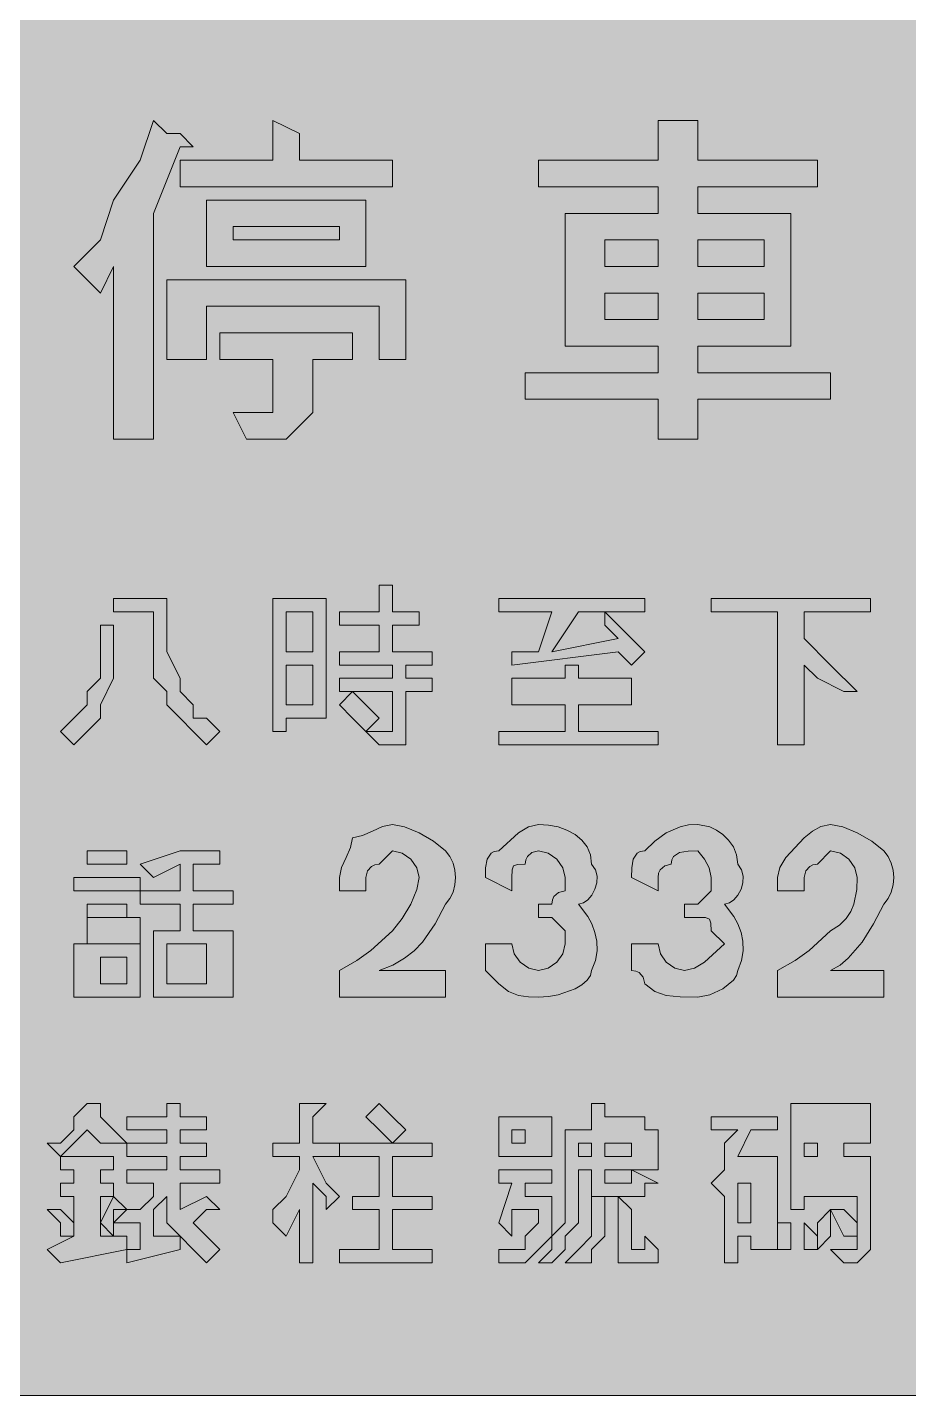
# Model space of a CAD drawing. Header units: metres. Extents: x 10 to 558, y 11 to 258.
# Drawn here: x 284 to 363.6, y 11.3 to 134.9 of the extents above; entities that cross this region are included whole.
import ezdxf

# ---------------------------------------------------------------- set-up
doc = ezdxf.new("R2010")
doc.units = ezdxf.units.M
doc.layers.add('FILL_FIREBRICK_C36B00', color=7, linetype='Continuous', true_color=0xc36b00)
doc.layers.add('FILL_WHITE_FFFFFF', color=7, linetype='Continuous', true_color=0xffffff)

msp = doc.modelspace()

# ---------------------------------------------------------------- hatches: boundary and pattern name
at = {"layer": 'FILL_FIREBRICK_C36B00', "true_color": 0xc36b00}
h = msp.add_hatch(color=7, dxfattribs=at)
h.dxf.hatch_style = 1
h.paths.add_polyline_path([(552.54, 258.46), (553.8, 258.33), (554.83, 257.97), (555.75, 257.28), (557.14, 255.67), (557.56, 254.96), (557.85, 254.28), (558.11, 252.89), (558.15, 251.28), (558.15, 18.48), (558.15, 14.88), (557.75, 14.83), (557.44, 14.67), (556.95, 14.13), (556.46, 13.36), (555.75, 12.48), (554.83, 11.79), (553.8, 11.43), (552.54, 11.3), (550.95, 11.28), (16.95, 11.28), (13.35, 11.28), (12.6, 11.88), (11.83, 12.29), (10.95, 12.48), (10.26, 14.09), (9.9, 15.48), (9.77, 16.87), (9.75, 18.48), (9.75, 251.28), (9.75, 254.88), (10.35, 255.63), (10.76, 256.4), (10.95, 257.28), (11.83, 257.47), (12.6, 257.88), (13.35, 258.48), (16.95, 258.48), (550.95, 258.48), (552.54, 258.46)])
at = {"layer": 'FILL_WHITE_FFFFFF', "true_color": 0xffffff}
h = msp.add_hatch(color=7, dxfattribs=at)
h.dxf.hatch_style = 1
h.paths.add_polyline_path([(297.75, 125.28), (298.95, 124.08), (297.75, 124.08), (295.35, 118.08), (295.35, 97.68), (291.75, 97.68), (291.75, 113.28), (290.55, 110.88), (288.15, 113.28), (290.55, 115.68), (291.75, 119.28), (294.15, 122.88), (295.35, 126.48), (296.55, 125.28), (297.75, 125.28)])
h = msp.add_hatch(color=7, dxfattribs=at)
h.dxf.hatch_style = 1
h.paths.add_polyline_path([(316.95, 122.88), (316.95, 120.48), (297.75, 120.48), (297.75, 122.88), (306.15, 122.88), (306.15, 126.48), (308.55, 125.28), (308.55, 122.88), (316.95, 122.88)])
h = msp.add_hatch(color=7, dxfattribs=at)
h.dxf.hatch_style = 1
h.paths.add_polyline_path([(344.55, 122.88), (355.35, 122.88), (355.35, 120.48), (344.55, 120.48), (344.55, 118.08), (352.95, 118.08), (352.95, 106.08), (344.55, 106.08), (344.55, 103.68), (356.55, 103.68), (356.55, 101.28), (344.55, 101.28), (344.55, 97.68), (340.95, 97.68), (340.95, 101.28), (328.95, 101.28), (328.95, 103.68), (340.95, 103.68), (340.95, 106.08), (332.55, 106.08), (332.55, 118.08), (340.95, 118.08), (340.95, 120.48), (330.15, 120.48), (330.15, 122.88), (340.95, 122.88), (340.95, 126.48), (344.55, 126.48), (344.55, 125.28), (344.55, 122.88)])
h.paths.add_polyline_path([(340.95, 113.28), (340.95, 115.68), (336.15, 115.68), (336.15, 113.28), (340.95, 113.28)], flags=16)
h.paths.add_polyline_path([(336.15, 108.48), (340.95, 108.48), (340.95, 110.88), (336.15, 110.88), (336.15, 108.48)], flags=16)
h.paths.add_polyline_path([(344.55, 115.68), (344.55, 113.28), (350.55, 113.28), (350.55, 115.68), (344.55, 115.68)], flags=16)
h.paths.add_polyline_path([(350.55, 110.88), (344.55, 110.88), (344.55, 108.48), (350.55, 108.48), (350.55, 110.88)], flags=16)
h = msp.add_hatch(color=7, dxfattribs=at)
h.dxf.hatch_style = 1
h.paths.add_polyline_path([(314.55, 113.28), (300.15, 113.28), (300.15, 119.28), (314.55, 119.28), (314.55, 113.28)])
h.paths.add_polyline_path([(312.15, 116.88), (302.55, 116.88), (302.55, 115.68), (312.15, 115.68), (312.15, 116.88)], flags=16)
h = msp.add_hatch(color=7, dxfattribs=at)
h.dxf.hatch_style = 1
h.paths.add_polyline_path([(318.15, 112.08), (318.15, 104.88), (315.75, 104.88), (315.75, 109.68), (300.15, 109.68), (300.15, 104.88), (296.55, 104.88), (296.55, 112.08), (318.15, 112.08)])
h = msp.add_hatch(color=7, dxfattribs=at)
h.dxf.hatch_style = 1
h.paths.add_polyline_path([(313.35, 107.28), (313.35, 104.88), (309.75, 104.88), (309.75, 102.48), (309.75, 100.08), (308.55, 98.88), (307.35, 97.68), (304.95, 97.68), (303.75, 97.68), (302.55, 100.08), (303.75, 100.08), (304.95, 100.08), (306.15, 100.08), (306.15, 101.28), (306.15, 102.48), (306.15, 104.88), (301.35, 104.88), (301.35, 107.28), (313.35, 107.28)])
h = msp.add_hatch(color=7, dxfattribs=at)
h.dxf.hatch_style = 1
h.paths.add_polyline_path([(315.75, 80.88), (312.15, 80.88), (312.15, 82.08), (315.75, 82.08), (315.75, 84.48), (316.95, 84.48), (316.95, 83.28), (316.95, 82.08), (319.35, 82.08), (319.35, 80.88), (316.95, 80.88), (316.95, 78.48), (320.55, 78.48), (320.55, 77.28), (318.15, 77.28), (318.15, 76.08), (320.55, 76.08), (320.55, 74.88), (318.15, 74.88), (318.15, 71.28), (318.15, 70.08), (316.95, 70.08), (315.75, 70.08), (314.55, 71.28), (315.75, 71.28), (316.95, 71.28), (316.95, 72.48), (316.95, 74.88), (312.15, 74.88), (312.15, 76.08), (316.95, 76.08), (316.95, 77.28), (312.15, 77.28), (312.15, 78.48), (315.75, 78.48), (315.75, 80.88)])
h = msp.add_hatch(color=7, dxfattribs=at)
h.dxf.hatch_style = 1
h.paths.add_polyline_path([(296.55, 83.28), (296.55, 80.88), (296.55, 79.68), (296.55, 78.48), (297.75, 76.08), (297.75, 74.88), (298.95, 73.68), (298.95, 72.48), (300.15, 72.48), (301.35, 71.28), (300.15, 70.08), (298.95, 71.28), (297.75, 72.48), (296.55, 73.68), (296.55, 74.88), (295.35, 76.08), (295.35, 77.28), (295.35, 78.48), (295.35, 80.88), (295.35, 82.08), (291.75, 82.08), (291.75, 83.28), (296.55, 83.28)])
h = msp.add_hatch(color=7, dxfattribs=at)
h.dxf.hatch_style = 1
h.paths.add_polyline_path([(309.75, 72.48), (307.35, 72.48), (307.35, 71.28), (306.15, 71.28), (306.15, 72.48), (306.15, 83.28), (310.95, 83.28), (310.95, 72.48), (309.75, 72.48)])
h.paths.add_polyline_path([(307.35, 82.08), (307.35, 78.48), (309.75, 78.48), (309.75, 82.08), (307.35, 82.08)], flags=16)
h.paths.add_polyline_path([(309.75, 77.28), (307.35, 77.28), (307.35, 73.68), (309.75, 73.68), (309.75, 77.28)], flags=16)
h = msp.add_hatch(color=7, dxfattribs=at)
h.dxf.hatch_style = 1
h.paths.add_polyline_path([(339.75, 78.48), (338.55, 77.28), (337.35, 78.48), (327.75, 77.28), (327.75, 78.48), (330.15, 78.48), (331.35, 82.08), (326.55, 82.08), (326.55, 83.28), (339.75, 83.28), (339.75, 82.08), (336.15, 82.08), (338.55, 79.68), (339.75, 78.48)])
h.paths.add_polyline_path([(333.75, 82.08), (331.35, 78.48), (337.35, 79.68), (336.15, 80.88), (336.15, 82.08), (333.75, 82.08)], flags=16)
h = msp.add_hatch(color=7, dxfattribs=at)
h.dxf.hatch_style = 1
h.paths.add_polyline_path([(360.15, 83.28), (360.15, 82.08), (354.15, 82.08), (354.15, 79.68), (356.55, 77.28), (358.95, 74.88), (357.75, 74.88), (355.35, 76.08), (354.15, 77.28), (354.15, 70.08), (351.75, 70.08), (351.75, 82.08), (345.75, 82.08), (345.75, 83.28), (360.15, 83.28)])
h = msp.add_hatch(color=7, dxfattribs=at)
h.dxf.hatch_style = 1
h.paths.add_polyline_path([(291.75, 77.28), (291.75, 76.08), (290.55, 73.68), (290.55, 72.48), (289.35, 71.28), (288.15, 70.08), (286.95, 71.28), (288.15, 72.48), (289.35, 73.68), (289.35, 74.88), (290.55, 76.08), (290.55, 78.48), (290.55, 79.68), (290.55, 80.88), (291.75, 80.88), (291.75, 78.48), (291.75, 77.28)])
h = msp.add_hatch(color=7, dxfattribs=at)
h.dxf.hatch_style = 1
h.paths.add_polyline_path([(338.55, 76.08), (338.55, 73.68), (333.75, 73.68), (333.75, 71.28), (340.95, 71.28), (340.95, 70.08), (326.55, 70.08), (326.55, 71.28), (332.55, 71.28), (332.55, 73.68), (327.75, 73.68), (327.75, 76.08), (332.55, 76.08), (332.55, 77.28), (333.75, 77.28), (333.75, 76.08), (338.55, 76.08)])
h = msp.add_hatch(color=7, dxfattribs=at)
h.dxf.hatch_style = 1
h.paths.add_polyline_path([(314.55, 73.68), (315.75, 72.48), (314.55, 71.28), (313.35, 72.48), (312.15, 73.68), (313.35, 74.88), (314.55, 73.68)])
h = msp.add_hatch(color=7, dxfattribs=at)
h.dxf.hatch_style = 1
h.paths.add_polyline_path([(312.15, 56.88), (312.15, 58.08), (312.34, 58.98), (312.75, 59.88), (313.16, 60.78), (313.35, 61.68), (314.25, 61.87), (315.15, 62.28), (316.05, 62.69), (316.95, 62.88), (318.04, 62.67), (319.35, 62.13), (320.66, 61.36), (321.75, 60.48), (322.14, 59.98), (322.42, 59.39), (322.59, 58.75), (322.65, 58.08), (322.59, 57.41), (322.42, 56.77), (322.14, 56.18), (321.75, 55.68), (320.81, 53.9), (319.65, 52.23), (318.91, 51.47), (318.04, 50.79), (316.99, 50.18), (315.75, 49.68), (321.75, 49.68), (321.75, 47.28), (312.15, 47.28), (312.15, 49.68), (313.74, 50.58), (315, 51.48), (316.95, 53.28), (317.83, 54.37), (318.6, 55.68), (319.14, 56.99), (319.35, 58.08), (319.14, 58.96), (318.6, 59.73), (317.83, 60.27), (316.95, 60.48), (315.75, 59.28), (315.35, 59.23), (315.06, 59.09), (314.7, 58.68), (314.55, 58.08), (314.55, 56.88), (312.15, 56.88)])
h = msp.add_hatch(color=7, dxfattribs=at)
h.dxf.hatch_style = 1
h.paths.add_polyline_path([(332.55, 53.28), (331.35, 54.48), (330.15, 54.48), (330.15, 55.68), (331.35, 55.68), (331.4, 56.08), (331.54, 56.37), (331.95, 56.73), (332.55, 56.88), (332.55, 58.08), (332.34, 58.96), (331.8, 59.73), (331.03, 60.27), (330.15, 60.48), (329.55, 60.33), (329.14, 59.97), (329, 59.68), (328.95, 59.28), (328.26, 59.26), (327.9, 59.13), (327.77, 58.77), (327.75, 58.08), (327.75, 56.88), (325.35, 58.08), (325.37, 58.96), (325.5, 59.73), (325.86, 60.27), (326.15, 60.43), (326.55, 60.48), (328.35, 62.13), (329.25, 62.67), (330.15, 62.88), (331.05, 62.82), (331.91, 62.65), (332.72, 62.37), (333.45, 61.98), (334.06, 61.47), (334.54, 60.85), (334.84, 60.12), (334.95, 59.28), (335.29, 58.78), (335.44, 58.21), (335.41, 57.61), (335.25, 57.03), (334.97, 56.5), (334.61, 56.07), (334.2, 55.79), (333.75, 55.68), (334.61, 54.57), (334.97, 53.89), (335.25, 53.13), (335.41, 52.32), (335.44, 51.46), (335.29, 50.58), (334.95, 49.68), (334.84, 49.23), (334.54, 48.8), (334.06, 48.39), (333.45, 48.03), (331.91, 47.49), (331.05, 47.33), (330.15, 47.28), (329.25, 47.3), (328.35, 47.43), (327.45, 47.79), (326.55, 48.48), (325.35, 49.68), (325.35, 52.08), (327.75, 52.08), (327.96, 51.2), (328.5, 50.43), (329.27, 49.89), (330.15, 49.68), (331.03, 49.89), (331.8, 50.43), (332.34, 51.2), (332.55, 52.08), (332.55, 53.28)])
h = msp.add_hatch(color=7, dxfattribs=at)
h.dxf.hatch_style = 1
h.paths.add_polyline_path([(345.75, 53.28), (345.73, 53.97), (345.6, 54.33), (345.24, 54.46), (344.55, 54.48), (343.35, 54.48), (343.35, 55.68), (344.55, 55.68), (345.75, 56.88), (345.75, 58.08), (345.56, 58.96), (345.15, 59.73), (344.55, 60.48), (343.67, 60.46), (342.9, 60.33), (342.36, 59.97), (342.2, 59.68), (342.15, 59.28), (341.55, 59.13), (341.14, 58.77), (341, 58.48), (340.95, 58.08), (340.95, 56.88), (338.55, 58.08), (338.57, 58.96), (338.7, 59.73), (339.06, 60.27), (339.35, 60.43), (339.75, 60.48), (340.67, 61.36), (341.7, 62.13), (342.96, 62.67), (343.7, 62.83), (344.55, 62.88), (345.62, 62.65), (346.22, 62.37), (346.8, 61.98), (347.33, 61.47), (347.76, 60.85), (348.04, 60.12), (348.15, 59.28), (348.49, 58.78), (348.64, 58.21), (348.61, 57.61), (348.45, 57.03), (348.17, 56.5), (347.81, 56.07), (347.4, 55.79), (346.95, 55.68), (347.81, 54.57), (348.17, 53.89), (348.45, 53.13), (348.61, 52.32), (348.64, 51.46), (348.49, 50.58), (348.15, 49.68), (348.04, 49.23), (347.76, 48.8), (346.8, 48.03), (345.62, 47.49), (344.55, 47.28), (342.96, 47.3), (341.7, 47.43), (340.67, 47.79), (339.75, 48.48), (339.6, 49.08), (339.24, 49.49), (338.95, 49.63), (338.55, 49.68), (338.55, 52.08), (340.95, 52.08), (341.16, 51.2), (341.7, 50.43), (342.47, 49.89), (343.35, 49.68), (344.25, 49.89), (345.15, 50.43), (346.95, 52.08), (345.75, 53.28)])
h = msp.add_hatch(color=7, dxfattribs=at)
h.dxf.hatch_style = 1
h.paths.add_polyline_path([(351.75, 56.88), (351.75, 58.08), (351.96, 58.98), (352.5, 59.88), (354.15, 61.68), (354.9, 62.28), (355.67, 62.69), (356.55, 62.88), (357.64, 62.67), (358.95, 62.13), (360.26, 61.36), (361.35, 60.48), (361.74, 59.98), (362.02, 59.39), (362.19, 58.75), (362.25, 58.08), (362.19, 57.41), (362.02, 56.77), (361.74, 56.18), (361.35, 55.68), (360.43, 53.9), (359.4, 52.23), (358.14, 50.79), (357.4, 50.18), (356.55, 49.68), (361.35, 49.68), (361.35, 47.28), (351.75, 47.28), (351.75, 49.68), (353.34, 50.58), (354.6, 51.48), (356.55, 53.28), (357.34, 53.78), (357.94, 54.37), (358.36, 55.01), (358.65, 55.68), (358.91, 56.99), (358.95, 58.08), (358.74, 58.96), (358.2, 59.73), (357.43, 60.27), (356.55, 60.48), (355.35, 59.28), (354.95, 59.23), (354.66, 59.09), (354.3, 58.68), (354.15, 58.08), (354.15, 56.88), (351.75, 56.88)])
h = msp.add_hatch(color=7, dxfattribs=at)
h.dxf.hatch_style = 1
h.paths.add_polyline_path([(292.95, 60.48), (292.95, 59.28), (289.35, 59.28), (289.35, 60.48), (292.95, 60.48)])
h = msp.add_hatch(color=7, dxfattribs=at)
h.dxf.hatch_style = 1
h.paths.add_polyline_path([(301.35, 60.48), (301.35, 59.28), (300.15, 59.28), (298.95, 59.28), (298.95, 56.88), (302.55, 56.88), (302.55, 55.68), (298.95, 55.68), (298.95, 53.28), (302.55, 53.28), (302.55, 47.28), (300.15, 47.28), (296.55, 47.28), (295.35, 47.28), (295.35, 53.28), (297.75, 53.28), (297.75, 55.68), (294.15, 55.68), (294.15, 56.88), (297.75, 56.88), (297.75, 59.28), (295.35, 58.08), (294.15, 59.28), (297.75, 60.48), (301.35, 60.48)])
h.paths.add_polyline_path([(300.15, 52.08), (296.55, 52.08), (296.55, 48.48), (300.15, 48.48), (300.15, 52.08)], flags=16)
h = msp.add_hatch(color=7, dxfattribs=at)
h.dxf.hatch_style = 1
h.paths.add_polyline_path([(294.15, 58.08), (294.15, 56.88), (288.15, 56.88), (288.15, 58.08), (294.15, 58.08)])
h = msp.add_hatch(color=7, dxfattribs=at)
h.dxf.hatch_style = 1
h.paths.add_polyline_path([(292.95, 55.68), (292.95, 54.48), (289.35, 54.48), (289.35, 55.68), (292.95, 55.68)])
h = msp.add_hatch(color=7, dxfattribs=at)
h.dxf.hatch_style = 1
h.paths.add_polyline_path([(294.15, 54.48), (294.15, 52.08), (289.35, 52.08), (289.35, 54.48), (294.15, 54.48)])
h = msp.add_hatch(color=7, dxfattribs=at)
h.dxf.hatch_style = 1
h.paths.add_polyline_path([(294.15, 52.08), (294.15, 47.28), (292.95, 47.28), (290.55, 47.28), (288.15, 47.28), (288.15, 52.08), (294.15, 52.08)])
h.paths.add_polyline_path([(292.95, 50.88), (290.55, 50.88), (290.55, 48.48), (292.95, 48.48), (292.95, 50.88)], flags=16)
h = msp.add_hatch(color=7, dxfattribs=at)
h.dxf.hatch_style = 1
h.paths.add_polyline_path([(288.15, 35.28), (288.15, 36.48), (289.35, 37.68), (290.55, 37.68), (290.55, 36.48), (291.75, 35.28), (292.95, 34.08), (291.75, 34.08), (290.55, 34.08), (289.35, 35.28), (288.15, 34.08), (286.95, 32.88), (285.75, 34.08), (286.95, 34.08), (288.15, 35.28)])
h = msp.add_hatch(color=7, dxfattribs=at)
h.dxf.hatch_style = 1
h.paths.add_polyline_path([(292.95, 23.28), (292.95, 24.48), (294.15, 24.48), (294.15, 26.88), (292.95, 26.88), (291.75, 26.88), (292.95, 28.08), (294.15, 28.08), (295.35, 29.28), (295.35, 30.48), (292.95, 30.48), (292.95, 31.68), (296.55, 31.68), (296.55, 32.88), (292.95, 32.88), (292.95, 34.08), (296.55, 34.08), (296.55, 35.28), (292.95, 35.28), (292.95, 36.48), (296.55, 36.48), (296.55, 37.68), (297.75, 37.68), (297.75, 36.48), (300.15, 36.48), (300.15, 35.28), (297.75, 35.28), (297.75, 34.08), (300.15, 34.08), (300.15, 32.88), (297.75, 32.88), (297.75, 31.68), (301.35, 31.68), (301.35, 30.48), (297.75, 30.48), (297.75, 29.28), (297.75, 28.08), (300.15, 29.28), (301.35, 28.08), (300.15, 28.08), (298.95, 26.88), (300.15, 25.68), (301.35, 24.48), (300.15, 23.28), (298.95, 24.48), (297.75, 25.68), (297.75, 24.48), (292.95, 23.28)])
h.paths.add_polyline_path([(296.55, 26.88), (296.55, 29.28), (295.35, 28.08), (295.35, 25.68), (297.75, 25.68), (296.55, 26.88)], flags=16)
h = msp.add_hatch(color=7, dxfattribs=at)
h.dxf.hatch_style = 1
h.paths.add_polyline_path([(306.15, 26.88), (306.15, 28.08), (307.35, 29.28), (308.55, 31.68), (308.55, 32.88), (306.15, 32.88), (306.15, 34.08), (308.55, 34.08), (308.55, 37.68), (309.75, 37.68), (310.95, 37.68), (309.75, 36.48), (309.75, 34.08), (312.15, 34.08), (312.15, 32.88), (309.75, 32.88), (310.95, 30.48), (312.15, 29.28), (310.95, 28.08), (310.95, 29.28), (309.75, 30.48), (309.75, 23.28), (308.55, 23.28), (308.55, 28.08), (307.35, 25.68), (306.15, 26.88)])
h = msp.add_hatch(color=7, dxfattribs=at)
h.dxf.hatch_style = 1
h.paths.add_polyline_path([(316.95, 36.48), (318.15, 35.28), (316.95, 34.08), (315.75, 35.28), (314.55, 36.48), (315.75, 37.68), (316.95, 36.48)])
h = msp.add_hatch(color=7, dxfattribs=at)
h.dxf.hatch_style = 1
h.paths.add_polyline_path([(339.75, 29.28), (338.55, 29.28), (336.15, 29.28), (334.95, 29.28), (334.95, 30.48), (334.95, 31.68), (333.75, 31.68), (333.75, 28.08), (333.75, 26.88), (332.55, 25.68), (332.55, 24.48), (331.35, 23.28), (330.15, 23.28), (331.35, 24.48), (331.35, 25.68), (332.55, 26.88), (332.55, 29.28), (332.55, 35.28), (334.95, 35.28), (334.95, 37.68), (336.15, 37.68), (336.15, 36.48), (339.75, 36.48), (339.75, 35.28), (340.95, 35.28), (340.95, 31.68), (338.55, 31.68), (340.95, 30.48), (339.75, 30.48), (339.75, 29.28)])
h.paths.add_polyline_path([(336.15, 31.68), (336.15, 30.48), (337.35, 30.48), (338.55, 30.48), (338.55, 31.68), (336.15, 31.68)], flags=16)
h.paths.add_polyline_path([(336.15, 32.88), (338.55, 32.88), (338.55, 34.08), (336.15, 34.08), (336.15, 32.88)], flags=16)
h.paths.add_polyline_path([(334.95, 34.08), (333.75, 34.08), (333.75, 32.88), (334.95, 32.88), (334.95, 34.08)], flags=16)
h = msp.add_hatch(color=7, dxfattribs=at)
h.dxf.hatch_style = 1
h.paths.add_polyline_path([(360.15, 25.68), (360.15, 24.48), (358.95, 23.28), (357.75, 23.28), (356.55, 24.48), (357.75, 24.48), (358.95, 24.48), (358.95, 25.68), (358.95, 26.88), (358.95, 29.28), (354.15, 29.28), (354.15, 28.08), (352.95, 28.08), (352.95, 37.68), (360.15, 37.68), (360.15, 35.28), (360.15, 34.08), (357.75, 34.08), (357.75, 32.88), (360.15, 32.88), (360.15, 30.48), (360.15, 28.08), (360.15, 26.88), (360.15, 25.68)])
h.paths.add_polyline_path([(355.35, 34.08), (354.15, 34.08), (354.15, 32.88), (355.35, 32.88), (355.35, 34.08)], flags=16)
h = msp.add_hatch(color=7, dxfattribs=at)
h.dxf.hatch_style = 1
h.paths.add_polyline_path([(331.35, 32.88), (326.55, 32.88), (326.55, 36.48), (331.35, 36.48), (331.35, 32.88)])
h.paths.add_polyline_path([(328.95, 35.28), (327.75, 35.28), (327.75, 34.08), (328.95, 34.08), (328.95, 35.28)], flags=16)
h = msp.add_hatch(color=7, dxfattribs=at)
h.dxf.hatch_style = 1
h.paths.add_polyline_path([(351.75, 36.48), (351.75, 35.28), (349.35, 35.28), (348.15, 32.88), (351.75, 32.88), (351.75, 24.48), (349.35, 24.48), (349.35, 25.68), (348.15, 25.68), (348.15, 23.28), (346.95, 23.28), (346.95, 29.28), (345.75, 30.48), (346.95, 31.68), (346.95, 34.08), (348.15, 35.28), (345.75, 35.28), (345.75, 36.48), (351.75, 36.48)])
h.paths.add_polyline_path([(349.35, 30.48), (348.15, 30.48), (348.15, 26.88), (349.35, 26.88), (349.35, 30.48)], flags=16)
h = msp.add_hatch(color=7, dxfattribs=at)
h.dxf.hatch_style = 1
h.paths.add_polyline_path([(320.55, 34.08), (320.55, 32.88), (316.95, 32.88), (316.95, 29.28), (320.55, 29.28), (320.55, 28.08), (316.95, 28.08), (316.95, 24.48), (320.55, 24.48), (320.55, 23.28), (312.15, 23.28), (312.15, 24.48), (315.75, 24.48), (315.75, 28.08), (313.35, 28.08), (313.35, 29.28), (315.75, 29.28), (315.75, 32.88), (312.15, 32.88), (312.15, 34.08), (320.55, 34.08)])
h = msp.add_hatch(color=7, dxfattribs=at)
h.dxf.hatch_style = 1
h.paths.add_polyline_path([(290.55, 31.68), (290.55, 30.48), (291.75, 30.48), (291.75, 29.28), (290.55, 29.28), (290.55, 25.68), (292.95, 25.68), (292.95, 24.48), (286.95, 23.28), (285.75, 24.48), (288.15, 25.68), (288.15, 29.28), (286.95, 29.28), (286.95, 30.48), (288.15, 30.48), (288.15, 31.68), (286.95, 31.68), (286.95, 32.88), (291.75, 32.88), (291.75, 31.68), (290.55, 31.68)])
h = msp.add_hatch(color=7, dxfattribs=at)
h.dxf.hatch_style = 1
h.paths.add_polyline_path([(331.35, 31.68), (331.35, 30.48), (328.95, 30.48), (328.95, 29.28), (331.35, 29.28), (331.35, 28.08), (331.35, 26.88), (331.35, 25.68), (330.15, 24.48), (328.95, 23.28), (327.75, 23.28), (326.55, 23.28), (326.55, 24.48), (327.75, 24.48), (328.95, 24.48), (328.95, 25.68), (330.15, 26.88), (330.15, 28.08), (327.75, 28.08), (327.75, 25.68), (326.55, 26.88), (327.75, 30.48), (326.55, 30.48), (326.55, 31.68), (331.35, 31.68)])
h = msp.add_hatch(color=7, dxfattribs=at)
h.dxf.hatch_style = 1
h.paths.add_polyline_path([(291.75, 29.28), (292.95, 28.08), (291.75, 28.08), (291.75, 25.68), (290.55, 26.88), (291.75, 29.28)])
h = msp.add_hatch(color=7, dxfattribs=at)
h.dxf.hatch_style = 1
h.paths.add_polyline_path([(333.75, 24.48), (334.95, 25.68), (334.95, 29.28), (336.15, 29.28), (336.15, 28.08), (336.15, 26.88), (336.15, 25.68), (334.95, 24.48), (334.95, 23.28), (333.75, 23.28), (332.55, 23.28), (333.75, 24.48)])
h = msp.add_hatch(color=7, dxfattribs=at)
h.dxf.hatch_style = 1
h.paths.add_polyline_path([(338.55, 28.08), (338.55, 24.48), (339.75, 24.48), (339.75, 25.68), (340.95, 24.48), (340.95, 23.28), (339.75, 23.28), (338.55, 23.28), (337.35, 23.28), (337.35, 24.48), (337.35, 29.28), (338.55, 28.08)])
h = msp.add_hatch(color=7, dxfattribs=at)
h.dxf.hatch_style = 1
h.paths.add_polyline_path([(288.15, 26.88), (288.15, 25.68), (286.95, 25.68), (286.95, 26.88), (285.75, 28.08), (286.95, 28.08), (288.15, 26.88)])
h = msp.add_hatch(color=7, dxfattribs=at)
h.dxf.hatch_style = 1
h.paths.add_polyline_path([(355.35, 26.88), (356.55, 28.08), (356.55, 26.88), (356.55, 25.68), (355.35, 24.48), (355.35, 26.88)])
h = msp.add_hatch(color=7, dxfattribs=at)
h.dxf.hatch_style = 1
h.paths.add_polyline_path([(356.55, 28.08), (357.75, 28.08), (358.95, 26.88), (358.95, 25.68), (357.75, 25.68), (356.55, 28.08)])
h = msp.add_hatch(color=7, dxfattribs=at)
h.dxf.hatch_style = 1
h.paths.add_polyline_path([(351.75, 26.88), (352.95, 26.88), (352.95, 25.68), (352.95, 24.48), (351.75, 24.48), (351.75, 26.88)])
h = msp.add_hatch(color=7, dxfattribs=at)
h.dxf.hatch_style = 1
h.paths.add_polyline_path([(354.15, 26.88), (355.35, 25.68), (355.35, 24.48), (354.15, 24.48), (354.15, 26.88)])

# ---------------------------------------------------------------- linework, layer by layer
at = {"layer": 'FILL_FIREBRICK_C36B00', "lineweight": 0, "true_color": 0xc36b00}
msp.add_lwpolyline([(16.95, 258.48), (550.95, 258.48), (552.54, 258.46), (553.8, 258.33), (554.83, 257.97), (555.75, 257.28), (557.14, 255.67), (557.56, 254.96), (557.85, 254.28), (558.11, 252.89), (558.15, 251.28), (558.15, 18.48), (558.15, 14.88), (557.75, 14.83), (557.44, 14.67), (556.95, 14.13), (556.46, 13.36), (555.75, 12.48), (554.83, 11.79), (553.8, 11.43), (552.54, 11.3), (550.95, 11.28), (16.95, 11.28)], dxfattribs=at)
at = {"layer": 'FILL_WHITE_FFFFFF', "lineweight": 0, "true_color": 0xffffff}
for points in [[(297.75, 125.28), (298.95, 124.08), (297.75, 124.08), (295.35, 118.08), (295.35, 97.68), (291.75, 97.68), (291.75, 113.28), (290.55, 110.88), (288.15, 113.28), (290.55, 115.68), (291.75, 119.28), (294.15, 122.88), (295.35, 126.48), (296.55, 125.28)], [(316.95, 122.88), (316.95, 120.48), (297.75, 120.48), (297.75, 122.88), (306.15, 122.88), (306.15, 126.48), (308.55, 125.28), (308.55, 122.88)], [(344.55, 122.88), (355.35, 122.88), (355.35, 120.48), (344.55, 120.48), (344.55, 118.08), (352.95, 118.08), (352.95, 106.08), (344.55, 106.08), (344.55, 103.68), (356.55, 103.68), (356.55, 101.28), (344.55, 101.28), (344.55, 97.68), (340.95, 97.68), (340.95, 101.28), (328.95, 101.28), (328.95, 103.68), (340.95, 103.68), (340.95, 106.08), (332.55, 106.08), (332.55, 118.08), (340.95, 118.08), (340.95, 120.48), (330.15, 120.48), (330.15, 122.88), (340.95, 122.88), (340.95, 126.48), (344.55, 126.48), (344.55, 125.28)], [(314.55, 113.28), (300.15, 113.28), (300.15, 119.28), (314.55, 119.28)], [(312.15, 116.88), (302.55, 116.88), (302.55, 115.68), (312.15, 115.68)], [(340.95, 113.28), (340.95, 115.68), (336.15, 115.68), (336.15, 113.28)], [(344.55, 115.68), (344.55, 113.28), (350.55, 113.28), (350.55, 115.68)], [(318.15, 112.08), (318.15, 104.88), (315.75, 104.88), (315.75, 109.68), (300.15, 109.68), (300.15, 104.88), (296.55, 104.88), (296.55, 112.08)], [(336.15, 108.48), (340.95, 108.48), (340.95, 110.88), (336.15, 110.88)], [(350.55, 110.88), (344.55, 110.88), (344.55, 108.48), (350.55, 108.48)], [(313.35, 107.28), (313.35, 104.88), (309.75, 104.88), (309.75, 102.48), (309.75, 100.08), (308.55, 98.88), (307.35, 97.68), (304.95, 97.68), (303.75, 97.68), (302.55, 100.08), (303.75, 100.08), (304.95, 100.08), (306.15, 100.08), (306.15, 101.28), (306.15, 102.48), (306.15, 104.88), (301.35, 104.88), (301.35, 107.28)], [(315.75, 80.88), (312.15, 80.88), (312.15, 82.08), (315.75, 82.08), (315.75, 84.48), (316.95, 84.48), (316.95, 83.28), (316.95, 82.08), (319.35, 82.08), (319.35, 80.88), (316.95, 80.88), (316.95, 78.48), (320.55, 78.48), (320.55, 77.28), (318.15, 77.28), (318.15, 76.08), (320.55, 76.08), (320.55, 74.88), (318.15, 74.88), (318.15, 71.28), (318.15, 70.08), (316.95, 70.08), (315.75, 70.08), (314.55, 71.28), (315.75, 71.28), (316.95, 71.28), (316.95, 72.48), (316.95, 74.88), (312.15, 74.88), (312.15, 76.08), (316.95, 76.08), (316.95, 77.28), (312.15, 77.28), (312.15, 78.48), (315.75, 78.48)], [(296.55, 83.28), (296.55, 80.88), (296.55, 79.68), (296.55, 78.48), (297.75, 76.08), (297.75, 74.88), (298.95, 73.68), (298.95, 72.48), (300.15, 72.48), (301.35, 71.28), (300.15, 70.08), (298.95, 71.28), (297.75, 72.48), (296.55, 73.68), (296.55, 74.88), (295.35, 76.08), (295.35, 77.28), (295.35, 78.48), (295.35, 80.88), (295.35, 82.08), (291.75, 82.08), (291.75, 83.28)], [(309.75, 72.48), (307.35, 72.48), (307.35, 71.28), (306.15, 71.28), (306.15, 72.48), (306.15, 83.28), (310.95, 83.28), (310.95, 72.48)], [(339.75, 78.48), (338.55, 77.28), (337.35, 78.48), (327.75, 77.28), (327.75, 78.48), (330.15, 78.48), (331.35, 82.08), (326.55, 82.08), (326.55, 83.28), (339.75, 83.28), (339.75, 82.08), (336.15, 82.08), (338.55, 79.68)], [(360.15, 83.28), (360.15, 82.08), (354.15, 82.08), (354.15, 79.68), (356.55, 77.28), (358.95, 74.88), (357.75, 74.88), (355.35, 76.08), (354.15, 77.28), (354.15, 70.08), (351.75, 70.08), (351.75, 82.08), (345.75, 82.08), (345.75, 83.28)], [(307.35, 82.08), (307.35, 78.48), (309.75, 78.48), (309.75, 82.08)], [(333.75, 82.08), (331.35, 78.48), (337.35, 79.68), (336.15, 80.88), (336.15, 82.08)], [(291.75, 77.28), (291.75, 76.08), (290.55, 73.68), (290.55, 72.48), (289.35, 71.28), (288.15, 70.08), (286.95, 71.28), (288.15, 72.48), (289.35, 73.68), (289.35, 74.88), (290.55, 76.08), (290.55, 78.48), (290.55, 79.68), (290.55, 80.88), (291.75, 80.88), (291.75, 78.48)], [(309.75, 77.28), (307.35, 77.28), (307.35, 73.68), (309.75, 73.68)], [(338.55, 76.08), (338.55, 73.68), (333.75, 73.68), (333.75, 71.28), (340.95, 71.28), (340.95, 70.08), (326.55, 70.08), (326.55, 71.28), (332.55, 71.28), (332.55, 73.68), (327.75, 73.68), (327.75, 76.08), (332.55, 76.08), (332.55, 77.28), (333.75, 77.28), (333.75, 76.08)], [(314.55, 73.68), (315.75, 72.48), (314.55, 71.28), (313.35, 72.48), (312.15, 73.68), (313.35, 74.88)], [(312.15, 56.88), (312.15, 58.08), (312.34, 58.98), (312.75, 59.88), (313.16, 60.78), (313.35, 61.68), (314.25, 61.87), (315.15, 62.28), (316.05, 62.69), (316.95, 62.88), (318.04, 62.67), (319.35, 62.13), (320.66, 61.36), (321.75, 60.48), (322.14, 59.98), (322.42, 59.39), (322.59, 58.75), (322.65, 58.08), (322.59, 57.41), (322.42, 56.77), (322.14, 56.18), (321.75, 55.68), (320.81, 53.9), (319.65, 52.23), (318.91, 51.47), (318.04, 50.79), (316.99, 50.18), (315.75, 49.68), (321.75, 49.68), (321.75, 47.28), (312.15, 47.28), (312.15, 49.68), (313.74, 50.58), (315, 51.48), (316.95, 53.28), (317.83, 54.37), (318.6, 55.68), (319.14, 56.99), (319.35, 58.08), (319.14, 58.96), (318.6, 59.73), (317.83, 60.27), (316.95, 60.48), (315.75, 59.28), (315.35, 59.23), (315.06, 59.09), (314.7, 58.68), (314.55, 58.08), (314.55, 56.88)], [(332.55, 53.28), (331.35, 54.48), (330.15, 54.48), (330.15, 55.68), (331.35, 55.68), (331.4, 56.08), (331.54, 56.37), (331.95, 56.73), (332.55, 56.88), (332.55, 58.08), (332.34, 58.96), (331.8, 59.73), (331.03, 60.27), (330.15, 60.48), (329.55, 60.33), (329.14, 59.97), (329, 59.68), (328.95, 59.28), (328.26, 59.26), (327.9, 59.13), (327.77, 58.77), (327.75, 58.08), (327.75, 56.88), (325.35, 58.08), (325.37, 58.96), (325.5, 59.73), (325.86, 60.27), (326.15, 60.43), (326.55, 60.48), (328.35, 62.13), (329.25, 62.67), (330.15, 62.88), (331.05, 62.82), (331.91, 62.65), (332.72, 62.37), (333.45, 61.98), (334.06, 61.47), (334.54, 60.85), (334.84, 60.12), (334.95, 59.28), (335.29, 58.78), (335.44, 58.21), (335.41, 57.61), (335.25, 57.03), (334.97, 56.5), (334.61, 56.07), (334.2, 55.79), (333.75, 55.68), (334.61, 54.57), (334.97, 53.89), (335.25, 53.13), (335.41, 52.32), (335.44, 51.46), (335.29, 50.58), (334.95, 49.68), (334.84, 49.23), (334.54, 48.8), (334.06, 48.39), (333.45, 48.03), (331.91, 47.49), (331.05, 47.33), (330.15, 47.28), (329.25, 47.3), (328.35, 47.43), (327.45, 47.79), (326.55, 48.48), (325.35, 49.68), (325.35, 52.08), (327.75, 52.08), (327.96, 51.2), (328.5, 50.43), (329.27, 49.89), (330.15, 49.68), (331.03, 49.89), (331.8, 50.43), (332.34, 51.2), (332.55, 52.08)], [(345.75, 53.28), (345.73, 53.97), (345.6, 54.33), (345.24, 54.46), (344.55, 54.48), (343.35, 54.48), (343.35, 55.68), (344.55, 55.68), (345.75, 56.88), (345.75, 58.08), (345.56, 58.96), (345.15, 59.73), (344.55, 60.48), (343.67, 60.46), (342.9, 60.33), (342.36, 59.97), (342.2, 59.68), (342.15, 59.28), (341.55, 59.13), (341.14, 58.77), (341, 58.48), (340.95, 58.08), (340.95, 56.88), (338.55, 58.08), (338.57, 58.96), (338.7, 59.73), (339.06, 60.27), (339.35, 60.43), (339.75, 60.48), (340.67, 61.36), (341.7, 62.13), (342.96, 62.67), (343.7, 62.83), (344.55, 62.88), (345.62, 62.65), (346.22, 62.37), (346.8, 61.98), (347.33, 61.47), (347.76, 60.85), (348.04, 60.12), (348.15, 59.28), (348.49, 58.78), (348.64, 58.21), (348.61, 57.61), (348.45, 57.03), (348.17, 56.5), (347.81, 56.07), (347.4, 55.79), (346.95, 55.68), (347.81, 54.57), (348.17, 53.89), (348.45, 53.13), (348.61, 52.32), (348.64, 51.46), (348.49, 50.58), (348.15, 49.68), (348.04, 49.23), (347.76, 48.8), (346.8, 48.03), (345.62, 47.49), (344.55, 47.28), (342.96, 47.3), (341.7, 47.43), (340.67, 47.79), (339.75, 48.48), (339.6, 49.08), (339.24, 49.49), (338.95, 49.63), (338.55, 49.68), (338.55, 52.08), (340.95, 52.08), (341.16, 51.2), (341.7, 50.43), (342.47, 49.89), (343.35, 49.68), (344.25, 49.89), (345.15, 50.43), (346.95, 52.08)], [(351.75, 56.88), (351.75, 58.08), (351.96, 58.98), (352.5, 59.88), (354.15, 61.68), (354.9, 62.28), (355.67, 62.69), (356.55, 62.88), (357.64, 62.67), (358.95, 62.13), (360.26, 61.36), (361.35, 60.48), (361.74, 59.98), (362.02, 59.39), (362.19, 58.75), (362.25, 58.08), (362.19, 57.41), (362.02, 56.77), (361.74, 56.18), (361.35, 55.68), (360.43, 53.9), (359.4, 52.23), (358.14, 50.79), (357.4, 50.18), (356.55, 49.68), (361.35, 49.68), (361.35, 47.28), (351.75, 47.28), (351.75, 49.68), (353.34, 50.58), (354.6, 51.48), (356.55, 53.28), (357.34, 53.78), (357.94, 54.37), (358.36, 55.01), (358.65, 55.68), (358.91, 56.99), (358.95, 58.08), (358.74, 58.96), (358.2, 59.73), (357.43, 60.27), (356.55, 60.48), (355.35, 59.28), (354.95, 59.23), (354.66, 59.09), (354.3, 58.68), (354.15, 58.08), (354.15, 56.88)], [(292.95, 60.48), (292.95, 59.28), (289.35, 59.28), (289.35, 60.48)], [(301.35, 60.48), (301.35, 59.28), (300.15, 59.28), (298.95, 59.28), (298.95, 56.88), (302.55, 56.88), (302.55, 55.68), (298.95, 55.68), (298.95, 53.28), (302.55, 53.28), (302.55, 47.28), (300.15, 47.28), (296.55, 47.28), (295.35, 47.28), (295.35, 53.28), (297.75, 53.28), (297.75, 55.68), (294.15, 55.68), (294.15, 56.88), (297.75, 56.88), (297.75, 59.28), (295.35, 58.08), (294.15, 59.28), (297.75, 60.48)], [(294.15, 58.08), (294.15, 56.88), (288.15, 56.88), (288.15, 58.08)], [(292.95, 55.68), (292.95, 54.48), (289.35, 54.48), (289.35, 55.68)], [(294.15, 54.48), (294.15, 52.08), (289.35, 52.08), (289.35, 54.48)], [(294.15, 52.08), (294.15, 47.28), (292.95, 47.28), (290.55, 47.28), (288.15, 47.28), (288.15, 52.08)], [(300.15, 52.08), (296.55, 52.08), (296.55, 48.48), (300.15, 48.48)], [(292.95, 50.88), (290.55, 50.88), (290.55, 48.48), (292.95, 48.48)], [(288.15, 35.28), (288.15, 36.48), (289.35, 37.68), (290.55, 37.68), (290.55, 36.48), (291.75, 35.28), (292.95, 34.08), (291.75, 34.08), (290.55, 34.08), (289.35, 35.28), (288.15, 34.08), (286.95, 32.88), (285.75, 34.08), (286.95, 34.08)], [(292.95, 23.28), (292.95, 24.48), (294.15, 24.48), (294.15, 26.88), (292.95, 26.88), (291.75, 26.88), (292.95, 28.08), (294.15, 28.08), (295.35, 29.28), (295.35, 30.48), (292.95, 30.48), (292.95, 31.68), (296.55, 31.68), (296.55, 32.88), (292.95, 32.88), (292.95, 34.08), (296.55, 34.08), (296.55, 35.28), (292.95, 35.28), (292.95, 36.48), (296.55, 36.48), (296.55, 37.68), (297.75, 37.68), (297.75, 36.48), (300.15, 36.48), (300.15, 35.28), (297.75, 35.28), (297.75, 34.08), (300.15, 34.08), (300.15, 32.88), (297.75, 32.88), (297.75, 31.68), (301.35, 31.68), (301.35, 30.48), (297.75, 30.48), (297.75, 29.28), (297.75, 28.08), (300.15, 29.28), (301.35, 28.08), (300.15, 28.08), (298.95, 26.88), (300.15, 25.68), (301.35, 24.48), (300.15, 23.28), (298.95, 24.48), (297.75, 25.68), (297.75, 24.48)], [(306.15, 26.88), (306.15, 28.08), (307.35, 29.28), (308.55, 31.68), (308.55, 32.88), (306.15, 32.88), (306.15, 34.08), (308.55, 34.08), (308.55, 37.68), (309.75, 37.68), (310.95, 37.68), (309.75, 36.48), (309.75, 34.08), (312.15, 34.08), (312.15, 32.88), (309.75, 32.88), (310.95, 30.48), (312.15, 29.28), (310.95, 28.08), (310.95, 29.28), (309.75, 30.48), (309.75, 23.28), (308.55, 23.28), (308.55, 28.08), (307.35, 25.68)], [(316.95, 36.48), (318.15, 35.28), (316.95, 34.08), (315.75, 35.28), (314.55, 36.48), (315.75, 37.68)], [(339.75, 29.28), (338.55, 29.28), (336.15, 29.28), (334.95, 29.28), (334.95, 30.48), (334.95, 31.68), (333.75, 31.68), (333.75, 28.08), (333.75, 26.88), (332.55, 25.68), (332.55, 24.48), (331.35, 23.28), (330.15, 23.28), (331.35, 24.48), (331.35, 25.68), (332.55, 26.88), (332.55, 29.28), (332.55, 35.28), (334.95, 35.28), (334.95, 37.68), (336.15, 37.68), (336.15, 36.48), (339.75, 36.48), (339.75, 35.28), (340.95, 35.28), (340.95, 31.68), (338.55, 31.68), (340.95, 30.48), (339.75, 30.48)], [(360.15, 25.68), (360.15, 24.48), (358.95, 23.28), (357.75, 23.28), (356.55, 24.48), (357.75, 24.48), (358.95, 24.48), (358.95, 25.68), (358.95, 26.88), (358.95, 29.28), (354.15, 29.28), (354.15, 28.08), (352.95, 28.08), (352.95, 37.68), (360.15, 37.68), (360.15, 35.28), (360.15, 34.08), (357.75, 34.08), (357.75, 32.88), (360.15, 32.88), (360.15, 30.48), (360.15, 28.08), (360.15, 26.88)], [(331.35, 32.88), (326.55, 32.88), (326.55, 36.48), (331.35, 36.48)], [(351.75, 36.48), (351.75, 35.28), (349.35, 35.28), (348.15, 32.88), (351.75, 32.88), (351.75, 24.48), (349.35, 24.48), (349.35, 25.68), (348.15, 25.68), (348.15, 23.28), (346.95, 23.28), (346.95, 29.28), (345.75, 30.48), (346.95, 31.68), (346.95, 34.08), (348.15, 35.28), (345.75, 35.28), (345.75, 36.48)], [(328.95, 35.28), (327.75, 35.28), (327.75, 34.08), (328.95, 34.08)], [(320.55, 34.08), (320.55, 32.88), (316.95, 32.88), (316.95, 29.28), (320.55, 29.28), (320.55, 28.08), (316.95, 28.08), (316.95, 24.48), (320.55, 24.48), (320.55, 23.28), (312.15, 23.28), (312.15, 24.48), (315.75, 24.48), (315.75, 28.08), (313.35, 28.08), (313.35, 29.28), (315.75, 29.28), (315.75, 32.88), (312.15, 32.88), (312.15, 34.08)], [(334.95, 34.08), (333.75, 34.08), (333.75, 32.88), (334.95, 32.88)], [(336.15, 32.88), (338.55, 32.88), (338.55, 34.08), (336.15, 34.08)], [(355.35, 34.08), (354.15, 34.08), (354.15, 32.88), (355.35, 32.88)], [(290.55, 31.68), (290.55, 30.48), (291.75, 30.48), (291.75, 29.28), (290.55, 29.28), (290.55, 25.68), (292.95, 25.68), (292.95, 24.48), (286.95, 23.28), (285.75, 24.48), (288.15, 25.68), (288.15, 29.28), (286.95, 29.28), (286.95, 30.48), (288.15, 30.48), (288.15, 31.68), (286.95, 31.68), (286.95, 32.88), (291.75, 32.88), (291.75, 31.68)], [(331.35, 31.68), (331.35, 30.48), (328.95, 30.48), (328.95, 29.28), (331.35, 29.28), (331.35, 28.08), (331.35, 26.88), (331.35, 25.68), (330.15, 24.48), (328.95, 23.28), (327.75, 23.28), (326.55, 23.28), (326.55, 24.48), (327.75, 24.48), (328.95, 24.48), (328.95, 25.68), (330.15, 26.88), (330.15, 28.08), (327.75, 28.08), (327.75, 25.68), (326.55, 26.88), (327.75, 30.48), (326.55, 30.48), (326.55, 31.68)], [(336.15, 31.68), (336.15, 30.48), (337.35, 30.48), (338.55, 30.48), (338.55, 31.68)], [(349.35, 30.48), (348.15, 30.48), (348.15, 26.88), (349.35, 26.88)], [(291.75, 29.28), (292.95, 28.08), (291.75, 28.08), (291.75, 25.68), (290.55, 26.88)], [(296.55, 26.88), (296.55, 29.28), (295.35, 28.08), (295.35, 25.68), (297.75, 25.68)], [(333.75, 24.48), (334.95, 25.68), (334.95, 29.28), (336.15, 29.28), (336.15, 28.08), (336.15, 26.88), (336.15, 25.68), (334.95, 24.48), (334.95, 23.28), (333.75, 23.28), (332.55, 23.28)], [(338.55, 28.08), (338.55, 24.48), (339.75, 24.48), (339.75, 25.68), (340.95, 24.48), (340.95, 23.28), (339.75, 23.28), (338.55, 23.28), (337.35, 23.28), (337.35, 24.48), (337.35, 29.28)], [(288.15, 26.88), (288.15, 25.68), (286.95, 25.68), (286.95, 26.88), (285.75, 28.08), (286.95, 28.08)], [(355.35, 26.88), (356.55, 28.08), (356.55, 26.88), (356.55, 25.68), (355.35, 24.48)], [(356.55, 28.08), (357.75, 28.08), (358.95, 26.88), (358.95, 25.68), (357.75, 25.68)], [(351.75, 26.88), (352.95, 26.88), (352.95, 25.68), (352.95, 24.48), (351.75, 24.48)], [(354.15, 26.88), (355.35, 25.68), (355.35, 24.48), (354.15, 24.48)]]:
    msp.add_lwpolyline(points, close=True, dxfattribs=at)

doc.saveas('drawing.dxf')
